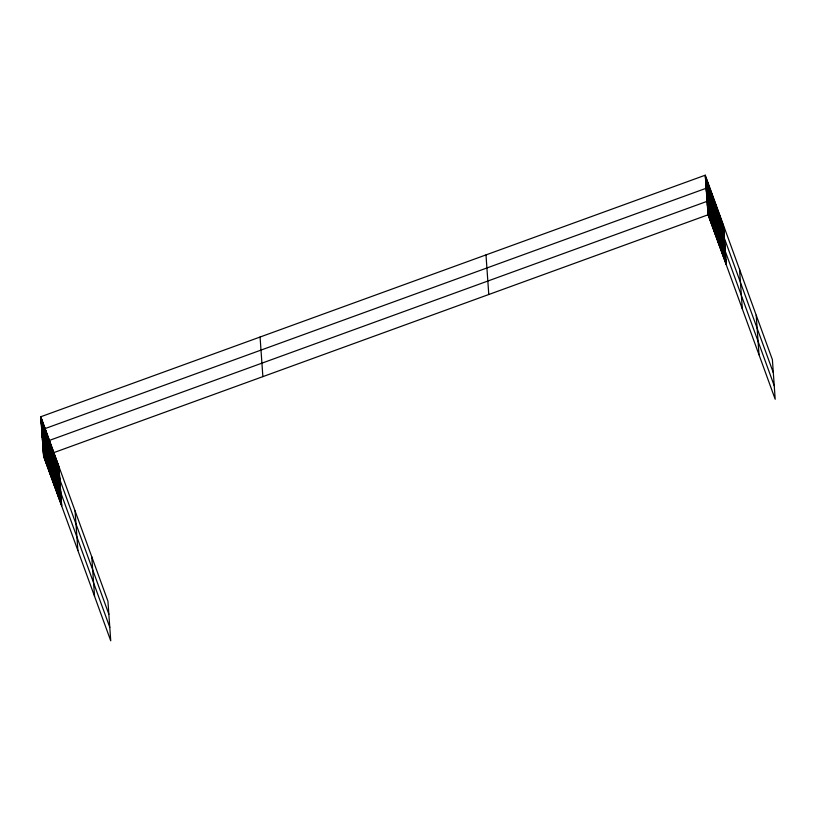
<?xml version="1.0" encoding="UTF-8"?>
<svg xmlns="http://www.w3.org/2000/svg" width="816" height="816" viewBox="0 0 816 816"><rect width="100%" height="100%" fill="white"/><g stroke="black" fill="none" stroke-linecap="round" stroke-linejoin="round"><path stroke-width="1.22" d="M40.8 416.741L107.936 601.208L110.741 640.805L43.605 456.338L40.8 416.741L705.259 175.195L772.395 359.662L775.2 399.259L708.064 214.792L705.259 175.195M43.605 456.338L708.064 214.792M705.33 176.195L723.404 225.879M705.361 176.695L723.445 226.379M705.401 177.205L723.476 226.879M705.432 177.704L723.517 227.378M705.473 178.204L723.588 228.388M705.544 179.214L723.619 228.888M705.575 179.714L723.659 229.398M705.616 180.214L723.69 229.898M705.646 180.724L723.761 230.897M705.718 181.723L723.802 231.407M705.748 182.223L723.833 231.907M705.789 182.733L723.874 232.407M705.82 183.233L723.945 233.417M705.891 184.232L723.976 233.917M705.932 184.742L724.016 234.416M705.962 185.242L724.047 234.926M706.003 185.742L724.088 235.426M706.034 186.252L724.159 236.426M706.105 187.252L724.19 236.936M706.146 187.751L724.231 237.436M773.323 372.728L706.177 188.261L41.728 429.808L108.865 614.275M706.217 188.761L724.333 238.945M706.289 189.761L724.373 239.445M706.319 190.271L724.404 239.945M706.36 190.771L724.445 240.455M706.391 191.27L724.475 240.955M706.432 191.78L724.547 241.954M706.503 192.78L724.588 242.464M706.534 193.28L724.618 242.964M706.574 193.79L724.649 243.464M706.605 194.29L724.72 244.474M706.676 195.289L724.761 244.973M706.717 195.799L724.792 245.473M706.748 196.299L724.832 245.983M706.789 196.799L724.904 246.983M706.86 197.809L724.934 247.483M706.891 198.308L724.975 247.993M706.931 198.808L725.006 248.492M706.962 199.318L725.047 248.992M707.003 199.818L725.118 250.002M707.074 200.818L725.149 250.502M774.251 385.795L707.105 201.328L42.646 442.874L109.793 627.351M707.146 201.848L725.22 251.522M707.176 202.358L725.261 252.042M707.217 202.878L725.332 253.072M707.288 203.918L725.373 253.592M707.329 204.428L725.404 254.113M707.36 204.949L725.444 254.633M707.401 205.469L725.485 255.143M707.431 205.989L725.557 256.183M707.513 207.019L725.587 256.703M707.543 207.539L725.628 257.224M707.584 208.06L725.669 257.734M707.615 208.57L725.699 258.254M707.656 209.09L725.771 259.294M707.727 210.13L725.812 259.804M707.768 210.65L725.852 260.324M707.798 211.16L725.883 260.845M707.839 211.681L725.924 261.365M707.88 212.201L725.995 262.395M707.951 213.231L726.036 262.915M707.982 213.751L726.067 263.435M708.023 214.271L726.107 263.945M40.831 417.241L58.915 466.925M40.871 417.751L58.956 467.425M40.902 418.251L58.987 467.935M40.943 418.751L59.027 468.435M40.973 419.261L59.099 469.435M41.045 420.26L59.129 469.945M41.086 420.76L59.17 470.444M41.116 421.27L59.201 470.944M41.157 421.77L59.272 471.954M41.228 422.77L59.313 472.454M41.259 423.28L59.344 472.954M41.3 423.779L59.384 473.464M41.33 424.279L59.456 474.463M41.402 425.289L59.486 474.963M41.443 425.789L59.527 475.473M41.473 426.289L59.558 475.973M41.514 426.799L59.599 476.473M41.545 427.298L59.67 477.482M41.616 428.298L59.701 477.982M41.657 428.808L59.731 478.482M41.687 429.308L59.772 478.992M41.8 430.817L59.874 480.491M41.83 431.317L59.915 481.001M41.871 431.817L59.945 481.501M41.902 432.327L59.986 482.001M41.942 432.827L60.058 483.011M42.014 433.826L60.088 483.511M42.044 434.336L60.129 484.01M42.085 434.836L60.16 484.52M42.116 435.336L60.231 485.52M42.187 436.346L60.272 486.02M42.228 436.846L60.302 486.53M42.259 437.345L60.343 487.03M42.299 437.855L60.415 488.039M42.371 438.855L60.445 488.539M42.401 439.365L60.486 489.039M42.442 439.865L60.517 489.539M42.473 440.365L60.557 490.049M42.503 440.864L60.629 491.048M42.575 441.874L60.659 491.548M42.616 442.374L60.7 492.058M42.687 443.394L60.802 493.598M42.758 444.434L60.843 494.108M42.799 444.944L60.884 494.629M42.83 445.465L60.914 495.149M42.871 445.985L60.955 495.669M42.911 446.505L60.986 496.179M42.942 447.025L61.067 497.219M43.013 448.055L61.098 497.74M43.054 448.576L61.139 498.25M43.095 449.096L61.169 498.77M43.126 449.606L61.21 499.29M43.166 450.126L61.282 500.32M43.238 451.166L61.322 500.84M43.279 451.676L61.353 501.361M43.309 452.197L61.394 501.881M43.35 452.717L61.424 502.401M43.381 453.237L61.506 503.431M43.462 454.267L61.537 503.951M43.493 454.787L61.577 504.472M43.534 455.308L61.608 504.982M43.564 455.828L61.649 505.502M756.208 315.18L759.013 354.776M739.531 269.351L742.325 308.948M723.333 224.869L726.138 264.466M485.989 254.898L488.784 294.505M260.069 337.028L262.874 376.625M91.749 556.736L94.554 596.333M75.072 510.908L77.877 550.504M58.885 466.426L61.69 506.022"/></g></svg>
